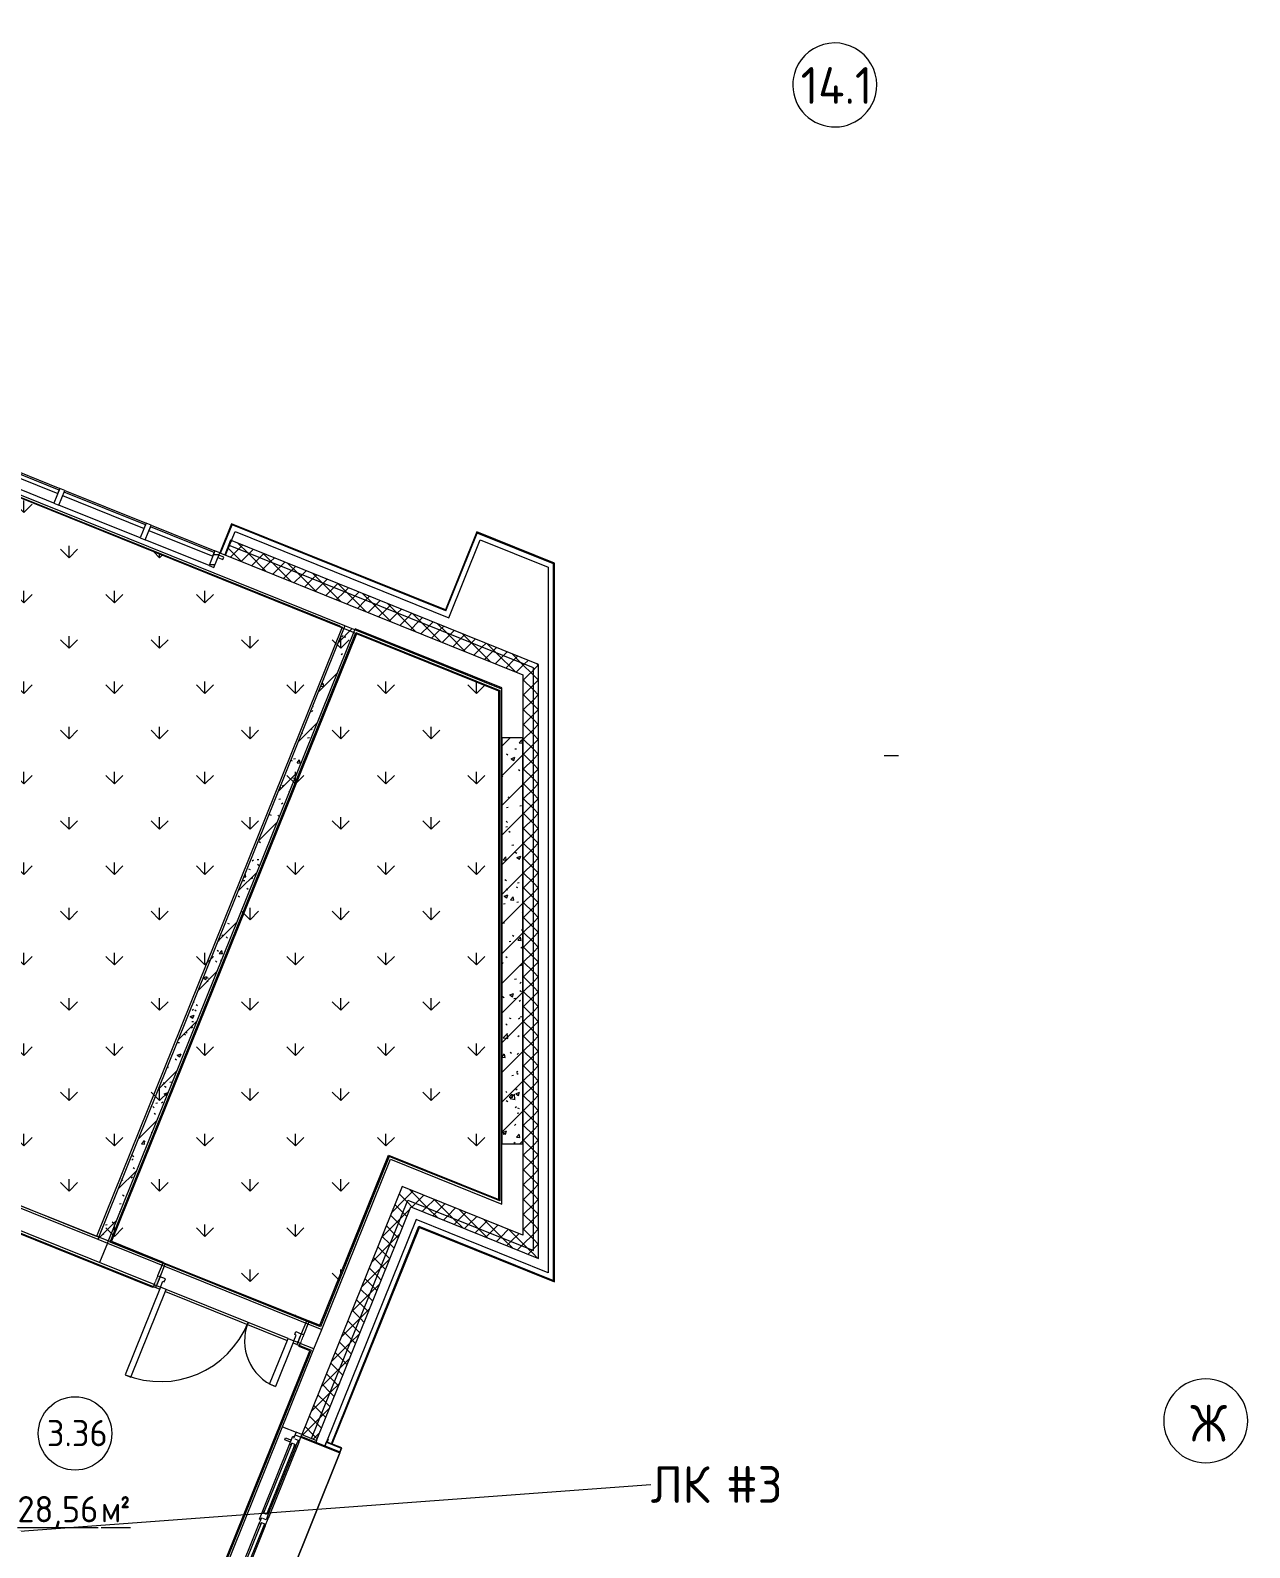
# Model space of a CAD drawing. Header units: millimetres. Extents: x -584918 to 2941280, y 3000189 to 4229862.
# Drawn here: x 213544 to 225156, y 4018534 to 4032991 of the extents above; entities that cross this region are included whole.
import ezdxf

# ---------------------------------------------------------------- set-up
doc = ezdxf.new("R2010")
doc.units = ezdxf.units.MM
doc.linetypes.add('ASVP_Невидимые', pattern=[5, 3, -2])
for name, color, linetype, lineweight in [('_ Окна', 7, 'Continuous', 0), ('Аннотация', 7, 'Continuous', 0), ('Витраж', 7, 'Continuous', 0), ('Двери', 7, 'Continuous', 0), ('Лестницы', 7, 'Continuous', 0), ('Линии', 7, 'Continuous', 0), ('Марки помещений', 7, 'Continuous', 0), ('Обобщенные модели', 7, 'Continuous', 0), ('Окна', 7, 'Continuous', 0), ('Оси', 7, 'Continuous', 0), ('Панели витража', 7, 'Continuous', 0), ('Перекрытие', 7, 'Continuous', 0), ('Стены внутренние', 7, 'Continuous', 0), ('Стены наружные', 7, 'Continuous', 0), ('Стены несущие', 7, 'Continuous', 0), ('Стены отделка', 7, 'Continuous', 0), ('Стены перегородки', 7, 'Continuous', 0), ('Стены штриховка', 7, 'Continuous', 0), ('экспертиза условные обозначения', 1, 'Continuous', 0)]:
    doc.layers.add(name, color=color, linetype=linetype, lineweight=lineweight)
doc.styles.add('GOST Common_1', font='', dxfattribs={"height": 700})
doc.styles.add('GOST Common_2', font='', dxfattribs={"height": 500})
doc.styles.add('GOST Common_3', font='', dxfattribs={"width": 0.9, "height": 500})
doc.styles.get('GOST Common_1').set_extended_font_data('GOST Common')
doc.styles.get('GOST Common_2').set_extended_font_data('GOST Common')
doc.styles.get('GOST Common_3').set_extended_font_data('GOST Common')
pattern_1 = [(45, (188753.27, 4005092.92), (-141.4214, 141.4214), [])]
pattern_2 = [(50, (188753.27, 4005092.92), (364.368, -31.8783), [38.1, -419.1]), (355, (188753.27, 4005092.9), (-70.486, 382.1133), [30.48, -335.28]), (100.451, (188783.63, 4005090.26), (293.885, 350.2334), [32.38, -356.18]), (46.184, (188753.27, 4005194.5), (542.1585, -84.086), [57.15, -628.65]), (96.636, (188798.45, 4005187.5), (474.805, 494.8554), [48.57, -534.27]), (351.184, (188753.27, 4005194.5), (474.81, 494.85), [45.72, -502.92]), (21, (188804.07, 4005169.12), (303.2285, -204.5305), [38.1, -419.1]), (326, (188804.07, 4005169.1), (123.604, 368.376), [30.48, -335.28]), (71.451, (188829.33, 4005152.07), (426.834, 163.8427), [32.38, -356.18]), (37.5, (188753.27, 4005092.92), (6.17665, 169.11015), [16.764, -314.452, 16.764, -323.596, -336.55]), (37.5, (188753.27, 4005092.92), (6.17665, 169.11015), [-671.576, 16.764, -319.786]), (7.5, (188753.27, 4005092.92), (133.6389, 200.3615), [16.764, -177.292, 16.764, -306.832, -128.27]), (7.5, (188753.27, 4005092.92), (133.6389, 200.3615), [-517.652, 16.764, -111.506]), (327.5, (188639.98, 4005092.92), (271.1818, -11.45836), [16.764, -110.236, 16.764, -379.476, -525.78]), (327.5, (188639.98, 4005092.92), (271.1818, -11.45836), [-523.24, 16.764, -509.016]), (317.5, (188589.18, 4005092.92), (296.2585, 50.8528), [16.764, -148.336, 16.764, -246.38, -373.38]), (317.5, (188589.18, 4005092.92), (296.2585, 50.8528), [-428.244, 16.764, -356.616])]
pattern_3 = [(45, (188753.27, 4005092.92), (-70.71068, 70.71068), []), (135, (188753.27, 4005092.92), (-70.71068, -70.71068), [])]

# ---------------------------------------------------------------- blocks, each defined once
blk = doc.blocks.new('ASVP_ДверьПротивопожарнаяСтальная_2 полотна - EI30 1370х2000h_полотна_ О Л _1250 в свету_-7420221-АР Этаж 03')
at = {"layer": 'Двери', "lineweight": 18}
for p, q in [((685, 1000), (625, 1000)), ((625, 1000), (625, 100)), ((685, 100), (685, 1000)), ((-685, 570), (-625, 570)), ((-685, 100), (-685, 570)), ((-625, 570), (-625, 100)), ((-725, 100), (-685, 100)), ((-725, 10), (-725, 100)), ((-670, 10), (-725, 10)), ((-625, 100), (-685, 100)), ((-685, 100), (-685, 40)), ((-685, 40), (-670, 40)), ((-670, 40), (-670, 10)), ((625, 100), (685, 100)), ((685, 40), (670, 40)), ((670, 40), (670, 10)), ((670, 10), (725, 10)), ((725, 100), (685, 100)), ((685, 100), (685, 40)), ((725, 10), (725, 100))]:
    blk.add_line(p, q, dxfattribs=at)
at = {"layer": 'Двери', "linetype": 'ASVP_Невидимые', "lineweight": 18}
for p, q in [((-750, 100), (-725, 100)), ((-750, 10), (-750, 100)), ((-725, 10), (-750, 10)), ((-725, 100), (-725, 10)), ((750, 100), (725, 100)), ((725, 100), (725, 10)), ((725, 10), (750, 10)), ((750, 10), (750, 100))]:
    blk.add_line(p, q, dxfattribs=at)
at = {"layer": 'Двери'}
for centre, radius, start, end in [((685, 100), 900, 90, 180), ((-685, 100), 470, 360, 90)]:
    blk.add_arc(centre, radius, start, end, dxfattribs=at)
blk = doc.blocks.new('Системная панель - Глухая панель_25 мм-7906985-АР Этаж 03')
at = {"layer": 'Панели витража', "lineweight": 18}
for p, q in [((25, 12.5), (-25, 12.5)), ((-25, 12.5), (-25, -12.5)), ((25, -12.5), (25, 12.5)), ((-25, -12.5), (25, -12.5))]:
    blk.add_line(p, q, dxfattribs=at)
blk = doc.blocks.new('Системная панель - Cтеклопакет Двухкамерный_36 мм-7856072-АР Этаж 03')
at = {"layer": 'Панели витража', "lineweight": 18}
for p, q in [((418, 18), (-418, 18)), ((-418, 18), (-418, -18)), ((418, -18), (418, 18)), ((-418, -18), (418, -18))]:
    blk.add_line(p, q, dxfattribs=at)
blk = doc.blocks.new('Прямоугольный импост - 50х150_RAL 3009-6573670-АР Этаж 03')
at = {"layer": 'Витраж'}
for p, q in [((274, 31693), (1050, 31381)), ((994, 31241), (218, 31554))]:
    blk.add_line(p, q, dxfattribs=at)
blk = doc.blocks.new('Прямоугольный импост - 50х150_RAL 3009-7856070-АР Этаж 03')
at = {"layer": 'Витраж'}
h = blk.add_hatch(dxfattribs=at)
h.set_pattern_fill('FP_21', color=256, style=0, pattern_type=2)
h.set_pattern_definition([(158.051, (15369.56, -31163.5), (-284.821, -706.768), []), (158.051, (15405.25, -31074.9), (-284.821, -706.768), []), (158.051, (15440.8, -30986.8), (-284.821, -706.768), []), (158.051, (15547.3, -30722.44), (-284.821, -706.768), [])])
h.paths.add_polyline_path([(-25, -115), (-25, 35), (25, 35), (25, -115)])
at = {"layer": 'Витраж', "lineweight": 18}
for p, q in [((-25, 35), (25, 35)), ((-25, -115), (-25, 35)), ((25, 35), (25, -115)), ((25, -115), (-25, -115))]:
    blk.add_line(p, q, dxfattribs=at)
blk = doc.blocks.new('Системная панель - Cтеклопакет Двухкамерный_36 мм-7856073-АР Этаж 03')
at = {"layer": 'Панели витража', "lineweight": 18}
for p, q in [((328, 18), (-328, 18)), ((-328, 18), (-328, -18)), ((328, -18), (328, 18)), ((-328, -18), (328, -18))]:
    blk.add_line(p, q, dxfattribs=at)
blk = doc.blocks.new('Прямоугольный импост - 50х150_RAL 3009-V66-АР Этаж 03')
at = {"layer": 'Витраж', "lineweight": 18}
for p, q in [((-25, 35), (25, 35)), ((-25, -115), (-25, 35)), ((25, 35), (25, -115)), ((25, -115), (-25, -115))]:
    blk.add_line(p, q, dxfattribs=at)
blk = doc.blocks.new('Прямоугольный импост - 50х150_RAL 3009-7836373-АР Этаж 03')
at = {"layer": 'Витраж'}
for p, q in [((1096, 31362), (1705, 31116)), ((1649, 30977), (1040, 31223))]:
    blk.add_line(p, q, dxfattribs=at)
blk = doc.blocks.new('Окно_ПВХ_2Створки_1Фрамуга-верх - ОП_2100_h_х1750_2ст1фр-7979833-АР Этаж 03')
at = {"layer": '_ Окна'}
for p, q in [((-819, 100), (-900, 100)), ((-900, 100), (-900, 40)), ((-900, 40), (-837, 40)), ((-875, 40), (-875, 100)), ((-855, 26), (-855, 40)), ((-770, 26), (-855, 26)), ((-837, 54), (-837, 86)), ((-837, 86), (-819, 86)), ((-819, 86), (-819, 100)), ((-770, 86), (-819, 86)), ((-788, 72), (-788, 40)), ((-770, 72), (-788, 72)), ((-788, 72), (-69, 72)), ((-788, 40), (-770, 40)), ((-788, 40), (-69, 40)), ((-770, 86), (-770, 72)), ((-770, 40), (-770, 26)), ((-87, 86), (-87, 72)), ((-87, 86), (-38, 86)), ((-87, 72), (-69, 72)), ((-87, 40), (-87, 26)), ((-69, 40), (-87, 40)), ((-2, 26), (-87, 26)), ((-69, 72), (-69, 40)), ((38, 100), (-38, 100)), ((-38, 100), (-38, 86)), ((-38, 86), (-20, 86)), ((-20, 86), (-20, 54)), ((-20, 40), (20, 40)), ((-2, 40), (-2, 26)), ((20, 54), (20, 86)), ((20, 86), (38, 86)), ((20, 54), (837, 54)), ((20, 54), (38, 54)), ((38, 40), (20, 40)), ((38, 86), (38, 100)), ((38, 86), (819, 86)), ((38, 54), (38, 40)), ((819, 100), (819, 86)), ((900, 100), (819, 100)), ((819, 86), (837, 86)), ((819, 54), (819, 40)), ((837, 54), (819, 54)), ((837, 40), (819, 40)), ((837, 86), (837, 54)), ((837, 40), (900, 40)), ((875, 40), (875, 100)), ((900, 40), (900, 100))]:
    blk.add_line(p, q, dxfattribs=at)
at = {"layer": 'Окна'}
for p, q in [((-819, 100), (-38, 100)), ((-814, -34), (-814, 26)), ((-794, 26), (-794, -34)), ((-770, 86), (-87, 86)), ((-87, 26), (-770, 26)), ((38, 100), (819, 100)), ((819, 40), (38, 40)), ((-794, -34), (-814, -34))]:
    blk.add_line(p, q, dxfattribs=at)
blk = doc.blocks.new('ASVP_ОТКОС_Оштукатуривание дверного откоса - Оштукатуривание дверного откоса-V81-АР Этаж 03')
at = {"layer": 'Обобщенные модели'}
for p, q in [((-750, 130), (-750, 0)), ((-750, 0), (-725, 0)), ((-725, 0), (-725, 130)), ((725, 130), (725, 0)), ((725, 0), (750, 0)), ((750, 0), (750, 130))]:
    blk.add_line(p, q, dxfattribs=at)
blk = doc.blocks.new('ASVP_ОТКОС_Оштукатуривание дверного откоса - Оштукатуривание дверного откоса-V82-АР Этаж 03')
at = {"layer": 'Обобщенные модели'}
for p, q in [((-750, 20), (-750, 0)), ((-750, 0), (-725, 0)), ((-725, 0), (-725, 20)), ((725, 20), (725, 0)), ((725, 0), (750, 0)), ((750, 0), (750, 20))]:
    blk.add_line(p, q, dxfattribs=at)
blk = doc.blocks.new('Прямоугольный импост - 50х150_RAL 3009-V90-АР Этаж 03')
at = {"layer": 'Витраж'}
h = blk.add_hatch(dxfattribs=at)
h.set_pattern_fill('FP_30', color=256, style=0, pattern_type=2)
h.set_pattern_definition([(158.051, (16076.2, -31163.5), (-284.821, -706.768), []), (158.051, (16111.9, -31074.9), (-284.821, -706.768), []), (158.051, (16147.4, -30986.8), (-284.821, -706.768), []), (158.051, (16253.95, -30722.44), (-284.821, -706.768), [])])
h.paths.add_polyline_path([(-25, -115), (-25, 35), (25, 35), (25, -115)])
at = {"layer": 'Витраж', "lineweight": 18}
for p, q in [((-25, 35), (25, 35)), ((-25, -115), (-25, 35)), ((25, 35), (25, -115)), ((25, -115), (-25, -115))]:
    blk.add_line(p, q, dxfattribs=at)
blk = doc.blocks.new('Откос с зашивкой _верх_низ_ - Откос-7921503-АР Этаж 03')
at = {"layer": 'Обобщенные модели'}
for p, q in [((-880, 300), (-880, -100)), ((-875, -100), (-875, 300)), ((875, 300), (875, -100)), ((880, -100), (880, 300)), ((-920, 55), (-955, 55)), ((-955, 55), (-955, 50)), ((-955, 50), (-925, 50)), ((-925, 50), (-925, -100)), ((-920, -95), (-920, 55)), ((-920, 55), (-880, 55)), ((880, 55), (920, 55)), ((955, 55), (920, 55)), ((920, 55), (920, -95)), ((925, -100), (925, 50)), ((925, 50), (955, 50)), ((955, 50), (955, 55)), ((-925, -100), (-875, -100)), ((-875, -95), (-920, -95)), ((-880, -100), (-875, -100)), ((-875, -100), (-875, -95)), ((-875, -100), (875, -100)), ((875, -100), (-875, -100)), ((920, -95), (875, -95)), ((875, -95), (875, -100)), ((875, -100), (880, -100)), ((875, -100), (925, -100))]:
    blk.add_line(p, q, dxfattribs=at)
blk = doc.blocks.new('Ось сетки - Круг_Ø8 мм-6577-АР Этаж 03')
at = {"layer": 'Оси'}
for start, end in [(360, 180), (180, 360)]:
    blk.add_arc((0, 0), 4, start, end, dxfattribs=at)
blk = doc.blocks.new('ASVP_Марка_Помещение_ДваЗначения - Номер Площадь-685795-АР Этаж 03')
at = {"layer": 'Марки помещений'}
blk.add_circle((0, 0), 3.5, dxfattribs=at)

msp = doc.modelspace()

# ---------------------------------------------------------------- hatches: boundary and pattern name
at = {"layer": 'Стены внутренние'}
h = msp.add_hatch(dxfattribs=at)
h.set_pattern_fill('FP_4', color=256, style=0, pattern_type=2)
h.set_pattern_definition(pattern_1)
h.paths.add_polyline_path([(214277.972, 4021435.374), (216632.763, 4027278.743), (216540.011, 4027316.12), (214185.22, 4021472.751)])
h = msp.add_hatch(dxfattribs=at)
h.set_pattern_fill('FP_5', color=256, style=0, pattern_type=2)
h.set_pattern_definition(pattern_2)
h.paths.add_polyline_path([(214277.972, 4021435.374), (216632.763, 4027278.743), (216540.011, 4027316.12), (214185.22, 4021472.751)])
at = {"layer": 'Стены наружные'}
h = msp.add_hatch(dxfattribs=at)
h.set_pattern_fill('FP_1', color=256, style=0, pattern_type=2)
h.set_pattern_definition(pattern_3)
h.paths.add_polyline_path([(218334.165, 4026808.732), (218334.165, 4026916.547), (215432.456, 4028085.892), (215395.079, 4027993.14), (218234.165, 4026849.031)])
h.paths.add_polyline_path([(213122.657, 4028908.892), (213159.343, 4029001.923), (212471.816, 4029278.986), (212434.438, 4029186.234), (212892.495, 4029001.644)])
h.paths.add_polyline_path([(210154.597, 4030104.976), (210191.974, 4030197.728), (208545.628, 4030861.181), (208508.251, 4030768.429), (209924.435, 4030197.728)])
h = msp.add_hatch(dxfattribs=at)
h.set_pattern_fill('FP_1', color=256, style=0, pattern_type=2)
h.set_pattern_definition(pattern_3)
h.paths.add_polyline_path([(218384.165, 4026896.397), (218384.165, 4026950.305), (215451.145, 4028132.268), (215432.456, 4028085.892), (218334.165, 4026916.547)])
h.paths.add_polyline_path([(213160.035, 4029001.644), (213178.724, 4029048.02), (212490.505, 4029325.362), (212471.816, 4029278.986), (213159.343, 4029001.923)])
h.paths.add_polyline_path([(210191.974, 4030197.728), (210210.663, 4030244.104), (208564.317, 4030907.557), (208545.628, 4030861.181), (210076.893, 4030244.104)])
h = msp.add_hatch(dxfattribs=at)
h.set_pattern_fill('FP_1', color=256, style=0, pattern_type=2)
h.set_pattern_definition(pattern_3)
h.paths.add_polyline_path([(218384.165, 4021290.043), (218384.165, 4026896.397), (218334.165, 4026916.547), (218334.165, 4021310.192)])
h = msp.add_hatch(dxfattribs=at)
h.set_pattern_fill('FP_1', color=256, style=0, pattern_type=2)
h.set_pattern_definition(pattern_3)
h.paths.add_polyline_path([(218334.165, 4021364.099), (218334.165, 4026808.732), (218234.165, 4026849.031), (218234.165, 4021404.398)])
h = msp.add_hatch(dxfattribs=at)
h.set_pattern_fill('FP_4', color=256, style=0, pattern_type=2)
h.set_pattern_definition(pattern_1)
h.paths.add_polyline_path([(218034.165, 4022381.515), (218234.165, 4022381.515), (218234.165, 4026249.031), (218034.165, 4026249.031), (218034.165, 4024754.588)])
h = msp.add_hatch(dxfattribs=at)
h.set_pattern_fill('FP_5', color=256, style=0, pattern_type=2)
h.set_pattern_definition(pattern_2)
h.paths.add_polyline_path([(218034.165, 4022381.515), (218234.165, 4022381.515), (218234.165, 4026249.031), (218034.165, 4026249.031), (218034.165, 4024754.588)])
h = msp.add_hatch(dxfattribs=at)
h.set_pattern_fill('FP_1', color=256, style=0, pattern_type=2)
h.set_pattern_definition(pattern_3)
h.paths.add_polyline_path([(218234.165, 4021404.398), (218234.165, 4021512.212), (217083.371, 4021975.965), (217045.993, 4021883.213), (218232.145, 4021405.212)])
h = msp.add_hatch(dxfattribs=at)
h.set_pattern_fill('FP_1', color=256, style=0, pattern_type=2)
h.set_pattern_definition(pattern_3)
h.paths.add_polyline_path([(215251.175, 4017161.865), (215550.196, 4017903.88), (215457.444, 4017941.258), (215158.423, 4017199.243)])
h.paths.add_polyline_path([(216222.993, 4019573.414), (217138.745, 4021845.835), (217045.993, 4021883.213), (216130.241, 4019610.792)])
h = msp.add_hatch(dxfattribs=at)
h.set_pattern_fill('FP_1', color=256, style=0, pattern_type=2)
h.set_pattern_definition(pattern_3)
h.paths.add_polyline_path([(218334.165, 4021310.192), (218334.165, 4021364.099), (217138.745, 4021845.835), (217120.056, 4021799.459), (218333.67, 4021310.391)])
h = msp.add_hatch(dxfattribs=at)
h.set_pattern_fill('FP_1', color=256, style=0, pattern_type=2)
h.set_pattern_definition(pattern_3)
h.paths.add_polyline_path([(215334.928, 4017235.928), (215596.572, 4017885.191), (215550.196, 4017903.88), (215288.552, 4017254.617), (215297.551, 4017250.991)])
h.paths.add_polyline_path([(216269.369, 4019554.725), (217166.432, 4021780.771), (217120.056, 4021799.459), (216222.993, 4019573.414), (216243.758, 4019565.046)])
h = msp.add_hatch(dxfattribs=at)
h.set_pattern_fill('FP_6', color=256, style=0, pattern_type=2)
h.set_pattern_definition([(45, (188753.27, 4005092.9), (-235.7317, 235.7317), []), (45, (188910.42, 4005092.9), (-235.7317, 235.7317), [])])
h.paths.add_polyline_path([(216417.841, 4019521.847), (217249.493, 4021585.576), (217242.073, 4021588.567), (216410.421, 4019524.837)])
at = {"layer": 'экспертиза условные обозначения'}
h = msp.add_hatch(dxfattribs=at)
h.set_pattern_fill('GRASS', color=2, scale=24)
h.set_pattern_definition([(90, (109166.84, 3464580.1), (-431.0523, 431.0523), [114.3, -747.8046]), (45, (109166.84, 3464580.1), (-431.0523, 431.0523), [114.3, -495.3]), (135, (109166.84, 3464580.1), (-431.0523, -431.0523), [114.3, -495.3])])
h.paths.add_polyline_path([(209001.082, 4030332.633), (206653.767, 4024507.815), (216302.353, 4020653.225), (216956.01, 4022275.263), (218004.165, 4021852.872), (218004.165, 4026693.744)])

# ---------------------------------------------------------------- linework, layer by layer
at = {"layer": 'Аннотация'}
for p, q in [((221674.543, 4026082.904), (221811.465, 4026082.904)), ((213357.277, 4018685.197), (219452.273, 4019136.094))]:
    msp.add_line(p, q, dxfattribs=at)
at = {"layer": 'Лестницы'}
for p, q in [((214277.972, 4021435.374), (214203.217, 4021249.87)), ((216243.758, 4020427.562), (216318.514, 4020613.066))]:
    msp.add_line(p, q, dxfattribs=at)
at = {"layer": 'Линии'}
msp.add_line((216495.434, 4027312.521), (209001.082, 4030332.633), dxfattribs=at)
at = {"layer": 'Перекрытие'}
for p, q in [((216636.518, 4027288.061), (216632.763, 4027278.743)), ((218034.165, 4026724.83), (216636.518, 4027288.061)), ((218034.165, 4026713.999), (218034.165, 4026724.83))]:
    msp.add_line(p, q, dxfattribs=at)
at = {"layer": 'Стены внутренние'}
for p, q in [((216649.375, 4027239.704), (214317.462, 4021453.106)), ((218004.165, 4026693.744), (216649.375, 4027239.704)), ((218004.165, 4021852.872), (218004.165, 4026693.744)), ((216302.353, 4020653.225), (216956.01, 4022275.263)), ((216956.01, 4022275.263), (218004.165, 4021852.872)), ((214711.414, 4021012.73), (212856.376, 4021760.282)), ((214805.31, 4021245.73), (214304.45, 4021447.569)), ((214317.462, 4021453.106), (214809.047, 4021255.005)), ((214805.31, 4021245.73), (214809.047, 4021255.005)), ((214711.414, 4021012.73), (214715.152, 4021022.005)), ((216196.588, 4020685.065), (216200.326, 4020694.341)), ((216307.89, 4020640.212), (216196.588, 4020685.065)), ((216200.326, 4020694.341), (216302.353, 4020653.225)), ((214954.438, 4017308.399), (216204.72, 4020410.95)), ((216102.692, 4020452.065), (216106.43, 4020461.34)), ((216204.72, 4020410.95), (216102.692, 4020452.065)), ((215944.737, 4019685.547), (216074.59, 4019633.218))]:
    msp.add_line(p, q, dxfattribs=at)
at = {"layer": 'Стены наружные'}
for p, q in [((216269.369, 4019554.725), (216261.893, 4019536.175)), ((216347.225, 4019501.787), (216364.045, 4019543.526))]:
    msp.add_line(p, q, dxfattribs=at)
at = {"layer": 'Стены несущие'}
for p, q in [((216540.011, 4027316.12), (214185.22, 4021472.751)), ((216632.763, 4027278.743), (216540.011, 4027316.12)), ((214277.972, 4021435.374), (216632.763, 4027278.743)), ((218034.165, 4026249.031), (218034.165, 4022381.515)), ((218234.165, 4026249.031), (218034.165, 4026249.031)), ((218234.165, 4022381.515), (218234.165, 4026249.031)), ((218034.165, 4022381.515), (218234.165, 4022381.515)), ((214185.22, 4021472.751), (214277.972, 4021435.374))]:
    msp.add_line(p, q, dxfattribs=at)
at = {"layer": 'Стены отделка'}
for p, q in [((216540.011, 4027316.12), (208990.007, 4030358.659)), ((209001.082, 4030332.633), (216513.985, 4027305.045)), ((215460.836, 4028290.084), (215348.703, 4028011.829)), ((215402.499, 4027990.15), (215492.953, 4028214.609)), ((217496.753, 4027469.64), (215460.836, 4028290.084)), ((215492.953, 4028214.609), (217528.87, 4027394.165)), ((217795.774, 4028211.655), (217496.753, 4027469.64)), ((218534.165, 4027914.095), (217795.774, 4028211.655)), ((217528.87, 4027394.165), (217827.891, 4028136.18)), ((217827.891, 4028136.18), (218476.165, 4027874.935)), ((215348.703, 4028011.829), (215402.499, 4027990.15)), ((218534.165, 4021067.873), (218534.165, 4027914.095)), ((218476.165, 4027874.935), (218476.165, 4021153.779)), ((216513.985, 4027305.045), (214174.145, 4021498.777)), ((214303.998, 4021446.449), (216643.837, 4027252.717)), ((218034.165, 4026713.999), (216632.763, 4027278.743)), ((216643.837, 4027252.717), (218014.165, 4026700.495)), ((218014.165, 4026700.495), (218014.165, 4021838.061)), ((218034.165, 4021808.438), (218034.165, 4026713.999)), ((208211.999, 4023879.87), (214185.22, 4021472.751)), ((214174.145, 4021498.777), (208219.474, 4023898.421)), ((214722.627, 4021040.555), (208322.747, 4023619.611)), ((208333.822, 4023593.586), (214775.441, 4020997.709)), ((216961.547, 4022262.25), (216307.439, 4020639.092)), ((218014.165, 4021838.061), (216961.547, 4022262.25)), ((216318.514, 4020613.066), (216972.622, 4022236.224)), ((216972.622, 4022236.224), (218034.165, 4021808.438)), ((217217.376, 4021661.051), (216364.045, 4019543.526)), ((216417.841, 4019521.847), (217249.493, 4021585.576)), ((218476.165, 4021153.779), (217217.376, 4021661.051)), ((217249.493, 4021585.576), (218534.165, 4021067.873)), ((214185.22, 4021472.751), (214185.22, 4021472.751)), ((214277.972, 4021435.374), (216318.514, 4020613.066)), ((216307.439, 4020639.092), (214303.998, 4021446.449)), ((214831.092, 4020975.283), (215990.49, 4020508.062)), ((215997.966, 4020526.613), (214838.567, 4020993.833)), ((216217.732, 4020416.487), (214961.844, 4017300.024)), ((214972.919, 4017273.998), (216243.758, 4020427.562)), ((216046.141, 4020485.636), (216217.732, 4020416.487)), ((216243.758, 4020427.562), (216113.906, 4020479.891)), ((216364.045, 4019543.526), (216417.841, 4019521.847))]:
    msp.add_line(p, q, dxfattribs=at)
at = {"layer": 'Стены перегородки'}
for p, q in [((215451.145, 4028132.268), (215395.079, 4027993.14)), ((218384.165, 4026950.305), (215451.145, 4028132.268)), ((215395.079, 4027993.14), (218234.165, 4026849.031)), ((218384.165, 4021290.043), (218384.165, 4026950.305)), ((218234.165, 4026849.031), (218234.165, 4021512.212)), ((217083.371, 4021975.965), (216130.241, 4019610.792)), ((218234.165, 4021512.212), (217083.371, 4021975.965)), ((216269.369, 4019554.725), (217166.432, 4021780.771)), ((217166.432, 4021780.771), (218384.165, 4021290.043)), ((216130.241, 4019610.792), (216269.369, 4019554.725))]:
    msp.add_line(p, q, dxfattribs=at)
at = {"layer": 'Стены штриховка'}
for p, q in [((215356.123, 4028008.838), (215465.265, 4028279.674)), ((217501.183, 4027459.23), (215465.265, 4028279.674)), ((217501.183, 4027459.23), (217800.204, 4028201.245)), ((218526.165, 4027908.693), (217800.204, 4028201.245)), ((218334.165, 4026916.547), (215432.456, 4028085.892)), ((218526.165, 4021079.722), (218526.165, 4027908.693)), ((218334.165, 4021364.099), (218334.165, 4026916.547)), ((216222.993, 4019573.414), (217138.745, 4021845.835)), ((217138.745, 4021845.835), (218334.165, 4021364.099)), ((216410.421, 4019524.837), (217245.063, 4021595.987)), ((217249.493, 4021585.576), (217242.073, 4021588.567)), ((217245.063, 4021595.987), (218526.165, 4021079.722))]:
    msp.add_line(p, q, dxfattribs=at)
at = {"layer": 'экспертиза условные обозначения', "color": 2}
msp.add_lwpolyline([(209001.082, 4030332.633), (206653.767, 4024507.815), (216302.353, 4020653.225), (216956.01, 4022275.263), (218004.165, 4021852.872), (218004.165, 4026693.744), (209001.082, 4030332.633)], dxfattribs=at)

# ---------------------------------------------------------------- block references
at = {"layer": 'Витраж'}
for name, p in [('Прямоугольный импост - 50х150_RAL 3009-7836373-АР Этаж 03', (212119.082, 3997509.687)), ('Прямоугольный импост - 50х150_RAL 3009-6573670-АР Этаж 03', (213596.929, 3996914.137)), ('Прямоугольный импост - 50х150_RAL 3009-7836373-АР Этаж 03', (213596.929, 3996914.137))]:
    msp.add_blockref(name, p, dxfattribs=at)
at = {"layer": 'Витраж', "extrusion": (0, 0, -1), "rotation": 21.9486990835427}
for name, p in [('Прямоугольный импост - 50х150_RAL 3009-V66-АР Этаж 03', (-213834.586, 4028584.26)), ('Прямоугольный импост - 50х150_RAL 3009-7856070-АР Этаж 03', (-214656.986, 4028252.845)), ('Прямоугольный импост - 50х150_RAL 3009-V90-АР Этаж 03', (-215312.433, 4027988.71))]:
    msp.add_blockref(name, p, dxfattribs=at)
at = {"layer": 'Двери'}
for p, rotation in [((215455.644, 4020852.975), 158.0513009164574), ((214110.05, 4017513.907), 338.0513009164578)]:
    msp.add_blockref('ASVP_ДверьПротивопожарнаяСтальная_2 полотна - EI30 1370х2000h_полотна_ О Л _1250 в свету_-7420221-АР Этаж 03', p, dxfattribs=dict(at, rotation=rotation))
at = {"layer": 'Марки помещений', "xscale": 99.99999999999993, "yscale": 99.99999999999993, "zscale": 99.99999999999993}
msp.add_blockref('ASVP_Марка_Помещение_ДваЗначения - Номер Площадь-685795-АР Этаж 03', (213969.915, 4019622.654), dxfattribs=at)
at = {"layer": 'Обобщенные модели'}
for name, p, rotation in [('ASVP_ОТКОС_Оштукатуривание дверного откоса - Оштукатуривание дверного откоса-V81-АР Этаж 03', (215500.497, 4020964.277), 158.0513009164574), ('ASVP_ОТКОС_Оштукатуривание дверного откоса - Оштукатуривание дверного откоса-V82-АР Этаж 03', (215410.791, 4020741.673), 338.0513009164573), ('Откос с зашивкой _верх_низ_ - Откос-7921503-АР Этаж 03', (216072.098, 4018663.892), 68.05130091645732)]:
    msp.add_blockref(name, p, dxfattribs=dict(at, rotation=rotation))
at = {"layer": 'Окна', "rotation": 248.0513009164578}
msp.add_blockref('Окно_ПВХ_2Створки_1Фрамуга-верх - ОП_2100_h_х1750_2ст1фр-7979833-АР Этаж 03', (215701.091, 4018813.402), dxfattribs=at)
at = {"layer": 'Оси'}
for p, xscale, yscale, zscale, rotation in [((221204.605, 4032470.27), 99.99999999999994, 99.99999999999994, 99.99999999999994, 338.0513009164571), ((224737.868, 4019742.249), 99.99999999999993, 99.99999999999993, 99.99999999999993, 269.9999999999994)]:
    msp.add_blockref('Ось сетки - Круг_Ø8 мм-6577-АР Этаж 03', p, dxfattribs=dict(at, xscale=xscale, yscale=yscale, zscale=zscale, rotation=rotation))
at = {"layer": 'Панели витража', "rotation": 158.0513009164573}
for name, p in [('Системная панель - Cтеклопакет Двухкамерный_36 мм-7856073-АР Этаж 03', (213506.862, 4028716.328)), ('Системная панель - Cтеклопакет Двухкамерный_36 мм-7856072-АР Этаж 03', (214245.786, 4028418.553)), ('Системная панель - Cтеклопакет Двухкамерный_36 мм-7856073-АР Этаж 03', (214984.709, 4028120.778)), ('Системная панель - Глухая панель_25 мм-7906985-АР Этаж 03', (215358.808, 4027970.021))]:
    msp.add_blockref(name, p, dxfattribs=at)

# ---------------------------------------------------------------- texts
at = {"layer": 'Аннотация', "char_height": 350, "attachment_point": 1, "style": 'GOST Common_1'}
for s, insert, width in [('ЛК', (219452.273, 4019311.094), 613.29094), (' #3', (219958.289, 4019311.094), 743.16431)]:
    msp.add_mtext(s, dxfattribs=dict(at, insert=insert, width=width))
at = {"layer": 'Марки помещений', "char_height": 250, "attachment_point": 1}
for s, insert, width, style in [('3.36', (213701.258, 4019750.379), 663.79725, 'GOST Common_2'), ('\\L28,56 ', (213420.471, 4019025.849), 966.83512, 'GOST Common_2'), ('\\L\\fGOST Common|b0|i0|c204|p34|;\\W.9;\\Lм', (214218.19, 4019025.849), 216.45562, 'GOST Common_2'), ('\\L\\fGOST Common|b0|i0|c238|p34|;\\W.9;\\L²', (214396.784, 4019025.849), 165.94931, 'GOST Common_3')]:
    msp.add_mtext(s, dxfattribs=dict(at, insert=insert, width=width, style=style))
at = {"layer": 'Оси', "char_height": 350, "attachment_point": 1, "style": 'GOST Common_1'}
for s, insert, width in [('14.1', (220879.894, 4032640.659), 800.88581), ('\\fGOST Common|b0|i0|c204|p34|;\\W.9;Ж', (224591.696, 4019894.835), 389.62012)]:
    msp.add_mtext(s, dxfattribs=dict(at, insert=insert, width=width))

doc.saveas('drawing.dxf')
